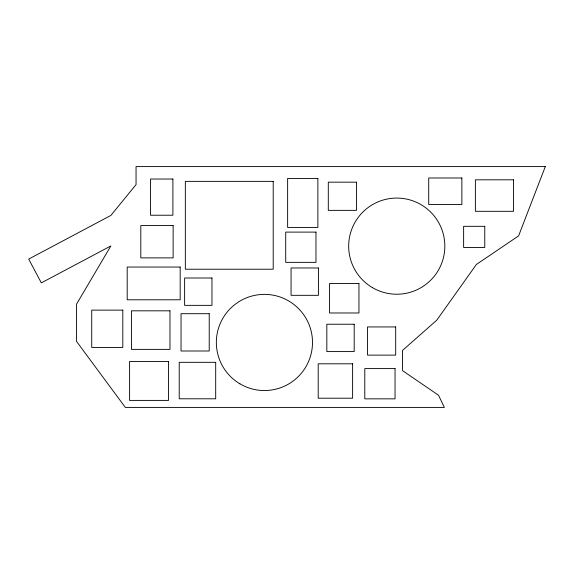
<?xml version="1.0" encoding="UTF-8"?>
<svg xmlns="http://www.w3.org/2000/svg" width="574" height="574" viewBox="0 0 574 574"><rect width="100%" height="100%" fill="white"/><g stroke="black" fill="none" stroke-linecap="round" stroke-linejoin="round"><path stroke-width="0.86" d="M545.3 166.589L518.595 235.9L476.377 264.463L436.757 320.199L402.568 350.362L402.568 370.668L438.493 395.221L444.369 407.411L125.319 407.411L76.55 341.415L76.55 304.12L110.875 245.937L41.342 282.882L28.7 259.096L110.875 215.429L136.052 184.62L136.052 166.589L545.3 166.589M461.869 177.99L428.713 177.99L428.713 204.516L461.869 204.516L461.869 177.99M317.881 178.471L287.631 178.471L287.631 227.426L317.881 227.426L317.881 178.471M172.903 179.023L150.517 179.023L150.517 215.228L172.903 215.228L172.903 179.023M513.508 179.813L475.38 179.813L475.38 211.311L513.508 211.311L513.508 179.813M273.21 181.362L185.345 181.362L185.345 269.22L273.21 269.22L273.21 181.362M356.483 182.173L328.299 182.173L328.299 210.357L356.483 210.357L356.483 182.173M173.126 225.56L140.802 225.56L140.802 257.884L173.126 257.884L173.126 225.56M484.765 226.321L463.627 226.321L463.627 247.451L484.765 247.451L484.765 226.321M315.973 232.104L285.716 232.104L285.716 262.361L315.973 262.361L315.973 232.104M180.171 267.046L127.198 267.046L127.198 299.793L180.171 299.793L180.171 267.046M318.412 267.972L291.061 267.972L291.061 295.323L318.412 295.323L318.412 267.972M211.971 278.003L184.62 278.003L184.62 305.354L211.971 305.354L211.971 278.003M358.951 283.556L329.526 283.556L329.526 312.981L358.951 312.981L358.951 283.556M122.807 310.125L91.725 310.125L91.725 347.428L122.807 347.428L122.807 310.125M169.976 310.828L131.432 310.828L131.432 349.372L169.976 349.372L169.976 310.828M209.223 313.698L181.04 313.698L181.04 351.001L209.223 351.001L209.223 313.698M354.194 324.231L326.836 324.231L326.836 351.582L354.194 351.582L354.194 324.231M395.687 326.936L367.504 326.936L367.504 355.119L395.687 355.119L395.687 326.936M168.555 361.448L129.595 361.448L129.595 400.401L168.555 400.401L168.555 361.448M215.695 362.323L179.224 362.323L179.224 398.794L215.695 398.794L215.695 362.323M352.608 363.801L318.211 363.801L318.211 398.198L352.608 398.198L352.608 363.801M395.048 368.594L364.791 368.594L364.791 398.851L395.048 398.851L395.048 368.594M239.954 383.841A48.073 48.073 0 0 0 312.5 342.958A48.073 48.073 0 0 0 240.822 300.575A48.073 48.073 0 0 0 239.954 383.841M372.282 287.531A48.073 48.073 0 0 0 444.828 246.648A48.073 48.073 0 0 0 373.157 204.265A48.073 48.073 0 0 0 372.282 287.531"/></g></svg>
